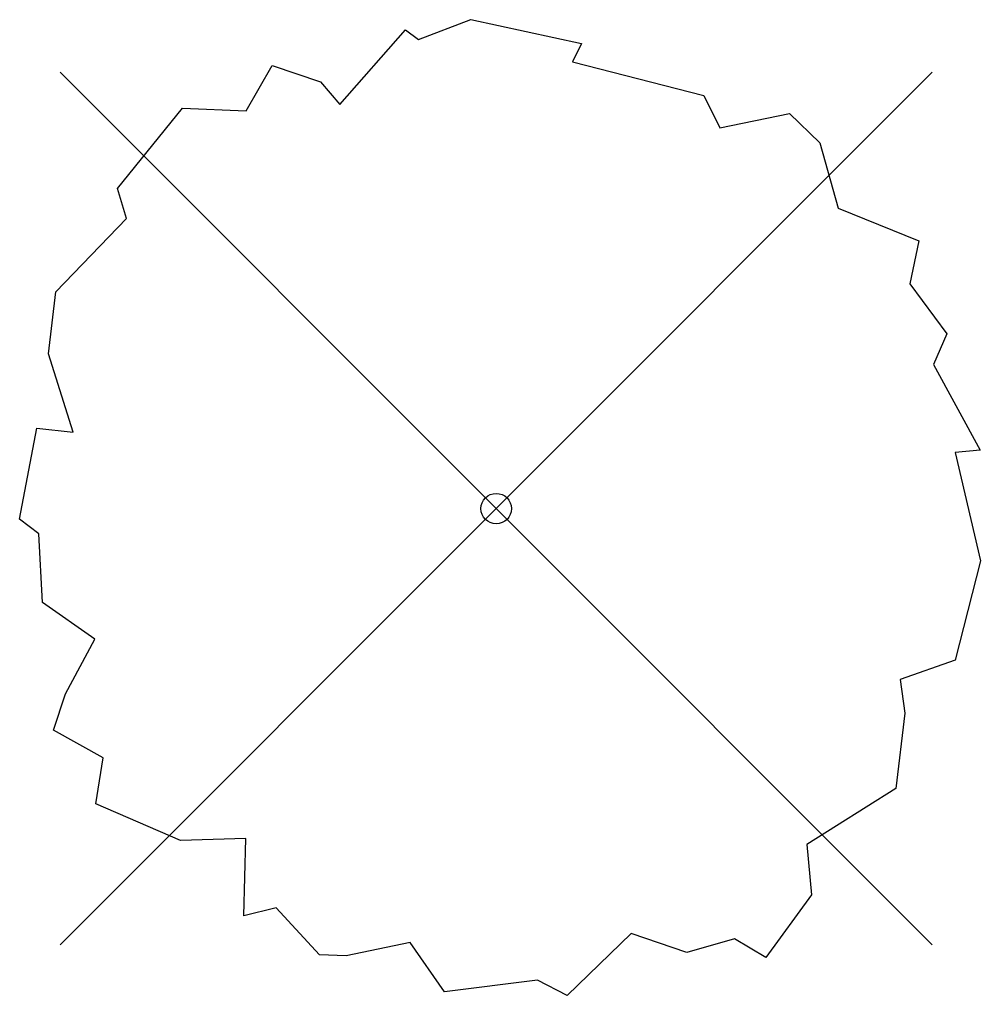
# Model space of a CAD drawing. Header units: metres. Extents: x -4.69 to 4.77, y -4.79 to 4.81.
import ezdxf

# ---------------------------------------------------------------- set-up
doc = ezdxf.new("R2010")
doc.units = ezdxf.units.M
doc.header["$LTSCALE"] = 0.2

msp = doc.modelspace()

# ---------------------------------------------------------------- linework, layer by layer
at = {"lineweight": -3}
for p, q in [((-4.2929, 4.2929), (4.2929, -4.2929)), ((4.2929, 4.2929), (-4.2929, -4.2929))]:
    msp.add_line(p, q, dxfattribs=at)
at = {"flags": 128}
msp.add_lwpolyline([(-1.7384, -4.3908), (-2.1657, -3.9284), (-2.4837, -4.0066), (-2.4649, -3.244), (-3.1085, -3.2653), (-3.9413, -2.9046), (-3.8681, -2.452), (-4.3596, -2.18), (-4.239, -1.8229), (-3.9509, -1.2838), (-4.466, -0.9243), (-4.5031, -0.2489), (-4.6932, -0.1051), (-4.5229, 0.792), (-4.1655, 0.7509), (-4.4088, 1.5224), (-4.335, 2.1339), (-3.641, 2.8542), (-3.7273, 3.1485), (-3.0886, 3.9405), (-2.4611, 3.9142), (-2.2051, 4.3581), (-1.7291, 4.1974), (-1.5393, 3.9742), (-0.8929, 4.7106), (-0.7662, 4.6148), (-0.249, 4.8114), (0.8385, 4.5768), (0.7504, 4.3944), (2.0442, 4.0637), (2.2018, 3.7453), (2.8856, 3.8856), (3.1864, 3.5985), (3.3666, 2.9542), (4.1599, 2.6334), (4.0709, 2.2127), (4.4344, 1.7187), (4.3061, 1.4173), (4.7637, 0.5734), (4.5173, 0.5505), (4.7674, -0.5151), (4.5173, -1.4913), (3.9764, -1.6799), (4.0227, -2.0138), (3.9325, -2.7523), (3.0564, -3.305), (3.1022, -3.7978), (2.6549, -4.4157), (2.3458, -4.2318), (1.8765, -4.3651), (1.3291, -4.1802), (0.6991, -4.7895), (0.4057, -4.6374), (-0.5084, -4.7531), (-0.8481, -4.2671), (-1.4763, -4.3998), (-1.7384, -4.3908)], dxfattribs=at)
msp.add_circle((0, 0), 0.15)

doc.saveas('drawing.dxf')
